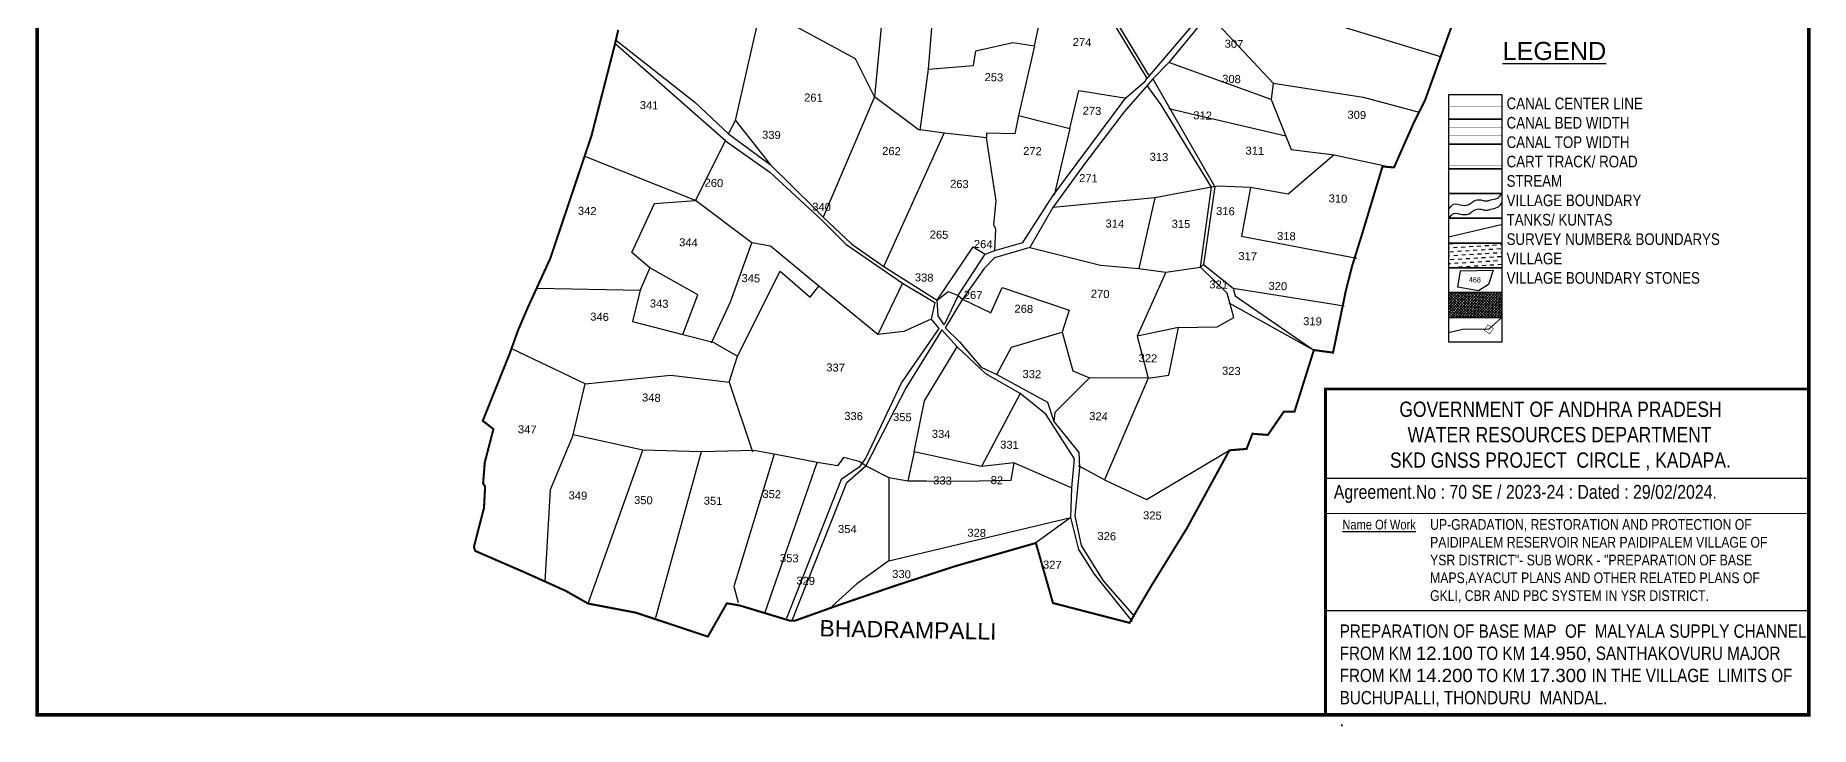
# Model space of a CAD drawing. Header units: inches. Extents: x 203385 to 231262, y 1613490 to 1620457.
# Drawn here: x 203385 to 206848, y 1614687 to 1616036 of the extents above; entities that cross this region are included whole.
import ezdxf
from ezdxf.enums import TextEntityAlignment as Align

# ---------------------------------------------------------------- set-up
doc = ezdxf.new("R2010")
doc.units = ezdxf.units.IN
doc.header["$LTSCALE"] = 15
doc.header["$MEASUREMENT"] = 0
doc.linetypes.add('ACAD_ISO02W100', pattern=[15, 12, -3])
doc.linetypes.add('HIDDEN2', pattern=[0.1875, 0.125, -0.0625])
for name, color, linetype in [('CANAL1', 7, 'Continuous'), ('FRAME 025', 7, 'Continuous'), ('PAPER SIZE', 5, 'Continuous'), ('PLOT NO', 7, 'Continuous'), ('PLOT NOS', 7, 'Continuous'), ('PLOTS', 7, 'Continuous'), ('TABLE', 7, 'Continuous'), ('tank', 4, 'Continuous'), ('TEXT', 1, 'Continuous'), ('TITLEBLOCK', 7, 'Continuous'), ('VILLAGE', 7, 'Continuous'), ('VILLAGE BOUNDARY', 5, 'Continuous'), ('VILLAGE BOUNDRY', 5, 'Continuous'), ('VILLAGE STONES', 240, 'Continuous')]:
    doc.layers.add(name, color=color, linetype=linetype)
doc.styles.add('A', font='arial.ttf')
doc.styles.add('ARIALN', font='ARIALN.TTF')
doc.styles.get("Standard").update_dxf_attribs({"font": 'arial.ttf'})

msp = doc.modelspace()

# ---------------------------------------------------------------- hatches: boundary and pattern name
at = {"layer": 'tank'}
h = msp.add_hatch(dxfattribs=at)
h.set_pattern_fill('DASH', color=256, scale=61.399378, angle=3.5405, style=0)
h.set_pattern_definition([(3.5405362, (-184615.173, 758030.056), (7.18631109, 8.13423605), [7.67492225, -7.67492225])])
h.paths.add_polyline_path([(206142.9, 1615630.7), (206246, 1615630.7), (206246, 1615582.3), (206142.9, 1615582.3)])
at = {"layer": 'VILLAGE', "linetype": 'Continuous'}
h = msp.add_hatch(dxfattribs=at)
h.set_pattern_fill('SACNCR', color=256, scale=41.239905, angle=1.5303, style=0)
h.set_pattern_definition([(46.53031993, (-184615.173, 758030.0563), (-2.805880153, 2.659860304), []), (46.53031993, (-184612.44, 758030.1293), (-2.805880153, 2.659860304), [0, -3.866241103])])
h.paths.add_polyline_path([(206142.9, 1615534), (206246, 1615534), (206246, 1615485.6), (206142.9, 1615485.6)])

# ---------------------------------------------------------------- linework, layer by layer
at = {"layer": 'CANAL1', "color": 1, "linetype": 'HIDDEN2', "ltscale": 100, "const_width": 0.505}
msp.add_lwpolyline([(206142.9, 1615896.6), (206246, 1615896.6)], dxfattribs=at)
at = {"layer": 'CANAL1', "color": 5, "ltscale": 100, "const_width": 0.505}
for points in [[(206246, 1615855.8), (206142.9, 1615855.8)], [(206246, 1615840.6), (206142.9, 1615840.6)]]:
    msp.add_lwpolyline(points, dxfattribs=at)
at = {"layer": 'CANAL1', "color": 1, "ltscale": 100, "const_width": 0.505}
for points in [[(206246, 1615817.6), (206142.9, 1615817.6)], [(206246, 1615782.2), (206142.9, 1615782.2)]]:
    msp.add_lwpolyline(points, dxfattribs=at)
at = {"layer": 'FRAME 025', "lineweight": -3}
for points, elevation in [([(205904.7, 1615172.1), (206847.9, 1615172.1)], 0.3), ([(205904.7, 1615102.8), (206846.5, 1615103.4)], 3.7), ([(205904.6, 1614913.9), (206847.6, 1614913.4)], 4.6)]:
    msp.add_lwpolyline(points, dxfattribs=dict(at, elevation=elevation))
at = {"layer": 'PAPER SIZE', "color": 5, "const_width": 5.62}
msp.add_lwpolyline([(206844.8, 1614710), (205901.8, 1614710), (205901.8, 1615345.8), (206844.8, 1615345.8)], close=True, dxfattribs=at)
at = {"layer": 'PLOT NO'}
for points in [[(206142.9, 1615920.7), (206246, 1615920.7), (206246, 1615872.4), (206142.9, 1615872.4)], [(206142.9, 1615872.4), (206246, 1615872.4), (206246, 1615824), (206142.9, 1615824)], [(206142.9, 1615824), (206246, 1615824), (206246, 1615775.7), (206142.9, 1615775.7)], [(206142.9, 1615775.7), (206246, 1615775.7), (206246, 1615727.4), (206142.9, 1615727.4)], [(206142.9, 1615727.4), (206246, 1615727.4), (206246, 1615679), (206142.9, 1615679)], [(206142.9, 1615679), (206246, 1615679), (206246, 1615630.7), (206142.9, 1615630.7)], [(206142.9, 1615630.7), (206246, 1615630.7), (206246, 1615582.3), (206142.9, 1615582.3)], [(206142.9, 1615582.3), (206246, 1615582.3), (206246, 1615534), (206142.9, 1615534)], [(206142.9, 1615534), (206246, 1615534), (206246, 1615485.6), (206142.9, 1615485.6)], [(206142.9, 1615485.6), (206246, 1615485.6), (206246, 1615437.3), (206142.9, 1615437.3)]]:
    msp.add_lwpolyline(points, close=True, dxfattribs=at)
msp.add_lwpolyline([(206160.1, 1615544.8), (206165.4, 1615576.6), (206229.1, 1615578.1), (206219.9, 1615550.1), (206200.7, 1615537.3), (206160.1, 1615544.8)], dxfattribs=at)
at = {"layer": 'PLOT NO', "color": 4}
for points in [[(206142.9, 1615697.4), (206152.3, 1615706.6), (206168.9, 1615704.6), (206185.1, 1615707.7), (206189.8, 1615711.6), (206200.7, 1615715.3), (206209.3, 1615713.9), (206217.8, 1615713), (206224.2, 1615715), (206237.6, 1615718.6), (206246, 1615727.4)], [(206142.9, 1615679.3), (206152.3, 1615688.4), (206168.9, 1615686.5), (206185.1, 1615689.6), (206189.8, 1615693.5), (206200.7, 1615697.2), (206209.3, 1615695.8), (206217.8, 1615694.9), (206224.2, 1615696.9), (206237.6, 1615700.5), (206246, 1615709.3)]]:
    msp.add_spline(points, degree=3, dxfattribs=at)
at = {"layer": 'PLOTS'}
for points in [[(205256.8, 1615616.2), (205311.4, 1615631.8), (205370.3, 1615723), (205512.5, 1615914.1), (205550.1, 1615946.8), (205553.6, 1615952.7), (205558.1, 1615956.3), (205694.6, 1616116.8), (205758.1, 1616194.3), (205843.8, 1616295.6), (205868.1, 1616360.9)], [(205127.2, 1615969.9), (205215.1, 1615977.4), (205219.7, 1616005.8), (205291.9, 1616022), (205333.9, 1616015.4), (205376.3, 1616212.5)], [(205395.9, 1616220.1), (205398.3, 1616208.1), (205529.8, 1615990.9), (205553.9, 1615951.1)], [(205557.1, 1615958.3), (205418.8, 1616188.4), (205400.6, 1616221)], [(205111, 1615850.4), (205127.2, 1615969.9), (205143.4, 1616171)], [(205044.4, 1616148.5), (205022.1, 1615915.8), (204921.6, 1615681.2)], [(204516.3, 1616028), (204573.9, 1615982.5), (204671.7, 1615905.9), (204737.1, 1615843.7), (204818.6, 1615784.1), (204905, 1615698.7), (204921.6, 1615681.2), (204977.6, 1615628.3), (205040, 1615585), (205144.1, 1615519.5), (205214.5, 1615623.1), (205237.7, 1615608.9), (205256.8, 1615616.2), (205259, 1615658.1), (205255, 1615666.6), (205259.1, 1615713.3), (205240.6, 1615836.3), (205158, 1615845.3), (205107.3, 1615852.6), (205022.1, 1615915.8), (204985.1, 1615990.4), (204800.7, 1616090)], [(204737.1, 1615843.7), (204750.9, 1615869.8), (204800.7, 1616090)], [(205707.2, 1616117.2), (205910.5, 1616060.4), (206128.3, 1615994.2)], [(205673.6, 1616077.6), (205596.4, 1615983.2), (205564.9, 1615951.1), (205554.1, 1615938.3), (205509.4, 1615886.8), (205432.4, 1615785.7), (205370.3, 1615700), (205324.9, 1615622.2), (205256, 1615602.2), (205235.9, 1615581.2), (205193.9, 1615521.1), (205160.1, 1615465.1), (205188.1, 1615438.2), (205230, 1615388.8), (205261, 1615374.2), (205289.6, 1615427.3), (205388.5, 1615457.1), (205409.1, 1615381.1), (205441.6, 1615367.4), (205374.1, 1615299.9), (205371.9, 1615282.4), (205420.8, 1615222), (205422, 1615193), (205413.2, 1615098.6), (205425.2, 1615040.4), (205468.5, 1614971.4), (205529.2, 1614901.9)], [(205673.6, 1616077.6), (205800.1, 1615942.6), (205975.2, 1615915.4), (206084.7, 1615886.4)], [(204584, 1615582.3), (204548.3, 1615612.4), (204593.1, 1615708), (204673, 1615713.7), (204731.4, 1615830), (204515.8, 1616019.4)], [(205333.9, 1616015.4), (205303, 1615879.8), (205296, 1615843.9), (205240.5, 1615845.2), (205240.6, 1615836.3)], [(205564.9, 1615951.1), (205685.8, 1615740.7), (205664.1, 1615588.6), (205657.9, 1615583.4)], [(205800.1, 1615942.6), (205795.9, 1615910.7), (205596.4, 1615983.2)], [(205303, 1615879.8), (205403.2, 1615854), (205421, 1615928.2), (205513.7, 1615913.5)], [(205324.9, 1615622.2), (205463.1, 1615587.8), (205538.1, 1615581), (205590.4, 1615574.2), (205657.9, 1615583.4), (205679.6, 1615739.8), (205581.2, 1615900.4), (205554.1, 1615938.3)], [(205824.4, 1615839.5), (205596.6, 1615892.9)], [(205795.9, 1615910.7), (205824.4, 1615839.5), (205834.7, 1615813.3), (205918.8, 1615802.8), (206017.5, 1615781.5)], [(204750.9, 1615869.8), (204818.6, 1615784.1)], [(205403.2, 1615854), (205372.3, 1615723.9)], [(204731.4, 1615830), (204817.9, 1615769.1), (204918.5, 1615675.9), (204965.8, 1615628.8), (205076.8, 1615552.6), (205139.7, 1615514.4), (205132.7, 1615482.1), (205079.1, 1615458.2), (205028.3, 1615452.4), (204913.2, 1615546.3)], [(205040, 1615585), (205158, 1615845.3)], [(204457.8, 1615356.1), (204624.5, 1615372.8), (204738.6, 1615359.3), (204754.6, 1615409.8), (204838.2, 1615575.9), (204896.7, 1615525), (204913.2, 1615546.3), (204819.3, 1615624.9), (204782.7, 1615631.3), (204673, 1615713.7), (204455.7, 1615800.5)], [(205918.8, 1615802.8), (205829.2, 1615726.4), (205755.8, 1615738.9), (205692, 1615741.6), (205679.6, 1615739.8), (205569.3, 1615719.3), (205370.3, 1615700)], [(205569.3, 1615719.3), (205538.1, 1615581)], [(205755.8, 1615738.9), (205738.1, 1615643.9), (205963, 1615601.5)], [(204704.3, 1615436.3), (204740.9, 1615516.2), (204782.7, 1615631.3)], [(205144.1, 1615519.5), (205165.7, 1615536), (205185.4, 1615528.2), (205237.7, 1615608.9)], [(204647.9, 1615452.4), (204677.6, 1615529.8), (204584, 1615582.3), (204565.1, 1615539)], [(205590.4, 1615574.2), (205534.5, 1615449.1), (205555.9, 1615366.9), (205441.6, 1615367.4)], [(205615, 1615466.2), (205690.3, 1615467), (205722.9, 1615485.5), (205710.3, 1615532.9), (205657.9, 1615583.4)], [(205664.1, 1615588.6), (205722.1, 1615542.5), (205725.6, 1615527.5), (205879.3, 1615422)], [(204363.8, 1615542.6), (204565.1, 1615539), (204550, 1615477.9), (204647.9, 1615452.4), (204707.5, 1615437.3), (204754.6, 1615409.8)], [(205076.8, 1615552.6), (205028.3, 1615452.4)], [(205185.4, 1615528.2), (205193.9, 1615521.1), (205249.3, 1615494.3), (205270.9, 1615544.1), (205401.7, 1615499.5), (205388.5, 1615457.1)], [(205722.1, 1615542.5), (205938.2, 1615508.1)], [(205185.4, 1615528.2), (205158.1, 1615471.2), (205146.3, 1615489), (205144.1, 1615519.5)], [(205713.6, 1615514), (205879.3, 1615422)], [(205132.7, 1615482.1), (205147.8, 1615464), (205074.7, 1615358.7), (205005.1, 1615211.5), (204992, 1615193.5), (204956.8, 1615169.1), (204849.6, 1614896.6)], [(205555.9, 1615366.9), (205596.5, 1615373), (205615, 1615466.2), (205534.5, 1615449.1)], [(205525.4, 1614892), (205451.4, 1614984.4), (205420.8, 1615032.8), (205405.4, 1615095), (205406.8, 1615153.3), (205412.3, 1615209.7), (205356.4, 1615296.7), (205306, 1615336.8), (205239.2, 1615375.7), (205183.6, 1615428.5), (205153.3, 1615461.4), (205083.9, 1615349.1), (205005.4, 1615195.8), (204992.3, 1615204.3), (204961.7, 1615212.5), (204949.6, 1615196), (204910.4, 1615202.2), (204826.3, 1615218.9), (204786.6, 1615226.1), (204684.1, 1615223.6), (204569.9, 1615226.3), (204434.3, 1615256.4), (204457.8, 1615356.1), (204312.9, 1615424.7)], [(205099.4, 1615223.6), (205119.3, 1615322.5), (205183.6, 1615428.5)], [(205261, 1615374.2), (205359.7, 1615319.9), (205371.9, 1615282.4)], [(205555.9, 1615366.9), (205471, 1615168.8), (205420.3, 1615196.1)], [(204738.6, 1615359.3), (204783.7, 1615223.6)], [(205306, 1615336.8), (205230.6, 1615194.8)], [(204434.3, 1615256.4), (204389.1, 1615148.9), (204378.9, 1614970.2)], [(204463.1, 1614927.2), (204569.9, 1615226.3)], [(204684.1, 1615223.6), (204593.2, 1614894.6)], [(205050.3, 1615173.5), (205087, 1615166.4), (205123.4, 1615166.8), (205194.8, 1615166), (205288.5, 1615167.8), (205294.4, 1615201.9), (205230.6, 1615194.8), (205099.4, 1615223.6), (205087, 1615166.4)], [(205471, 1615168.8), (205552.5, 1615130.2), (205714.5, 1615226.3)], [(204826.3, 1615218.9), (204747.8, 1614960.2), (204756.1, 1614929.3)], [(204808.1, 1614908.6), (204910.4, 1615202.2)], [(204860.5, 1614892.8), (204968.2, 1615163.3), (205005.4, 1615195.8), (205050.3, 1615173.5), (205050.3, 1615010.3), (204987.3, 1614965.8), (204938.9, 1614921.5)], [(205294.4, 1615201.9), (205406.8, 1615153.3)], [(205050.3, 1615010.3), (205405.4, 1615095), (205336.9, 1615045.4)]]:
    msp.add_lwpolyline(points, dxfattribs=at)
at = {"layer": 'VILLAGE BOUNDARY', "const_width": 4}
msp.add_lwpolyline([(206154.3, 1616071), (206116.7, 1615966.5), (206096.1, 1615909.2), (206073.3, 1615863.6), (206035.7, 1615778.4), (206013.2, 1615780.1), (205973.4, 1615648.5), (205953.8, 1615585.4), (205941.7, 1615537.9), (205916.7, 1615416.9), (205879.3, 1615422), (205841.4, 1615301.4), (205820.5, 1615301.4), (205789.5, 1615256.3), (205759.5, 1615258.6), (205748, 1615229), (205714.5, 1615226.3), (205631.4, 1615074), (205562.8, 1614962.8), (205519.7, 1614889.5), (205370.2, 1614928.2), (205336.9, 1615045.4), (205178.8, 1614999.9), (205062.6, 1614962), (204948.4, 1614922.9), (204866.4, 1614893.6), (204857.4, 1614893.6), (204758.8, 1614923.5), (204733.9, 1614927.7), (204696.9, 1614862.7), (204556.3, 1614909.4), (204463.1, 1614927.2), (204419.9, 1614951.8), (204338, 1614988.7), (204242.9, 1615029.9), (204240.5, 1615037.9), (204260.1, 1615114.1), (204262.3, 1615155.6), (204258.4, 1615161.4), (204261.6, 1615202.5), (204278.5, 1615267.7), (204257.7, 1615283.8), (204310.3, 1615415.1), (204326.7, 1615460.8), (204346.8, 1615507.6), (204389.2, 1615600.1), (204469.7, 1615839.8), (204515.8, 1616019.4), (204522, 1616046.7)], dxfattribs=at)
at = {"layer": 'VILLAGE BOUNDRY', "const_width": 7}
msp.add_lwpolyline([(203388.5, 1620056.6), (206844.8, 1620056.6), (206844.8, 1614710), (203388.5, 1614710)], close=True, dxfattribs=at)
at = {"layer": 'VILLAGE BOUNDRY', "linetype": 'ACAD_ISO02W100', "ltscale": 2, "const_width": 2.02}
for points in [[(206142.9, 1615642.7), (206246, 1615666.9)], [(206142.9, 1615456.1), (206171.4, 1615462.8), (206220.7, 1615462.8), (206246, 1615485.6)]]:
    msp.add_lwpolyline(points, dxfattribs=at)
at = {"layer": 'VILLAGE STONES', "const_width": 1.03}
msp.add_lwpolyline([(206211.7, 1615460.4), (206218.7, 1615471.2), (206229.5, 1615464.2), (206222.5, 1615453.4)], close=True, dxfattribs=at)

# ---------------------------------------------------------------- texts
at = {"layer": 'PLOT NO'}
msp.add_text('468', height=10.11, rotation=358.6877, dxfattribs=at).set_placement((206193.4, 1615559), align=Align.MIDDLE_CENTER)
at = {"layer": 'PLOT NOS'}
for s, p in [('274', (205426.9, 1616022.8)), ('307', (205723.4, 1616019.5)), ('253', (205255, 1615954.3)), ('308', (205718.6, 1615950.9)), ('261', (204902.8, 1615914.5)), ('341', (204582.3, 1615899.7)), ('273', (205446.4, 1615888.8)), ('312', (205662.1, 1615879.8)), ('309', (205963, 1615880.9)), ('339', (204820.9, 1615841.8)), ('262', (205055.1, 1615810.3)), ('272', (205330.1, 1615810.3)), ('311', (205764.1, 1615810.8)), ('313', (205577.1, 1615798.8)), ('260', (204708.7, 1615748.1)), ('263', (205187.6, 1615746.1)), ('271', (205439.5, 1615757.2)), ('340', (204918.8, 1615701.3)), ('310', (205926.3, 1615717.6)), ('342', (204461.5, 1615693.4)), ('314', (205491, 1615668.5)), ('315', (205620, 1615668.1)), ('316', (205706.8, 1615693.1)), ('344', (204659, 1615631.9)), ('265', (205147.9, 1615647.1)), ('318', (205825.7, 1615644.3)), ('264', (205234.2, 1615628.6)), ('317', (205750.2, 1615605.1)), ('345', (204780.7, 1615562)), ('338', (205119, 1615563.4)), ('267', (205214.4, 1615529.4)), ('270', (205462.4, 1615531.6)), ('321', (205693.5, 1615549.8)), ('320', (205809.1, 1615546.8)), ('343', (204601.9, 1615512.5)), ('268', (205313.3, 1615502.4)), ('346', (204485.6, 1615486.9)), ('319', (205876.6, 1615478.1)), ('322', (205555.5, 1615406)), ('337', (204946.2, 1615387.7)), ('332', (205329.1, 1615375)), ('323', (205718.3, 1615381.2)), ('348', (204586.7, 1615329)), ('336', (204981.3, 1615293.1)), ('355', (205076.4, 1615291)), ('324', (205459.1, 1615292.7)), ('347', (204344.5, 1615267)), ('334', (205152.1, 1615258.1)), ('331', (205285.4, 1615237)), ('333', (205154.8, 1615167.4)), ('82', (205260.8, 1615167.9)), ('349', (204443.4, 1615138.1)), ('350', (204571.1, 1615129)), ('351', (204707.1, 1615127.7)), ('352', (204821.5, 1615140.9)), ('325', (205564.2, 1615099.1)), ('354', (204969, 1615072.5)), ('328', (205221.3, 1615065.2)), ('326', (205475.2, 1615058.8)), ('353', (204855.8, 1615015.7)), ('330', (205074.8, 1614984.7)), ('327', (205369, 1615002.9)), ('329', (204887.8, 1614971.6))]:
    msp.add_text(s, height=15.62, rotation=358.5056, dxfattribs=at).set_placement(p, align=Align.MIDDLE_CENTER)
at = {"layer": 'TABLE', "extrusion": (0.000201441, 0.004807, 0.999988), "style": 'A'}
msp.add_text('%%ULEGEND', height=35.23, rotation=359.9999, dxfattribs=at).set_placement((206348.6, 1615986.8, 7809.4), align=Align.MIDDLE)
at = {"layer": 'TEXT', "insert": (204915.1, 1614895.2), "char_height": 32, "width": 236.261, "attachment_point": 1, "rotation": 358.894}
msp.add_mtext('  BHADRAMPALLI', dxfattribs=at)
at = {"layer": 'TITLEBLOCK', "extrusion": (0.000201441, 0.004807, 0.999988), "style": 'ARIALN'}
msp.add_text('%%UName Of Work', height=18.913, rotation=359.9999, dxfattribs=at).set_placement((205934.9, 1615053, 7806.1))
at = {"layer": 'TITLEBLOCK', "extrusion": (0.000201441, 0.004807, 0.999988), "attachment_point": 1, "text_direction": (1, -1e-06, -0.000201), "style": 'ARIALN'}
for s, insert, char_height, width in [('CANAL CENTER LINE \\PCANAL BED WIDTH {\\H1.52882x; }\\PCANAL TOP WIDTH {\\H1.35255x; }\\PCART TRACK/ ROAD{\\H1.4113x; }\\PSTREAM {\\H1.39172x; }\\PVILLAGE BOUNDARY{\\H1.39825x; }\\PTANKS/ KUNTAS{\\H1.39607x; }\\PSURVEY NUMBER& BOUNDARYS{\\H1.3968x; }\\PVILLAGE{\\H1.39655x; }\\PVILLAGE BOUNDARY STONES{\\H1.39664x; }', (206255.3, 1615914.7), 22.706, 476.056), ('\\pi34.18019;GOVERNMENT OF ANDHRA PRADESH  \\P\\pi50.37781;WATER RESOURCES DEPARTMENT      \\P\\pi15.97184;SKD GNSS PROJECT  CIRCLE , KADAPA.', (206011.8, 1615321.3, -4.3), 29.775, 692.705), ('Agreement.No : 70 SE / 2023-24 : Dated : 29/02/2024.', (205918.2, 1615158.6, -1.2), 27.045, 872.986), ('UP-GRADATION, RESTORATION AND PROTECTION OF PAIDIPALEM RESERVOIR NEAR PAIDIPALEM VILLAGE OF YSR DISTRICT"- SUB WORK - "PREPARATION OF BASE MAPS,AYACUT PLANS AND OTHER RELATED PLANS OF GKLI, CBR AND PBC SYSTEM IN YSR DISTRICT.', (206106.1, 1615091.9, -0.7), 20.804, 671.528), ('PREPARATION OF BASE MAP  OF  {\\C1;MALYALA SUPPLY CHANNEL \\C0;FROM\\C1; \\C0;KM \\fArial|b0|i0|c0|p34;12.100\\fArial Narrow|b0|i0|c0|p34; TO KM \\fArial|b0|i0|c0|p34;14.950,\\fArial Narrow|b0|i0|c0|p34;\\C1; SANTHAKOVURU MAJOR  \\C0;FROM\\C1; \\C0;KM \\fArial|b0|i0|c0|p34;14.200\\fArial Narrow|b0|i0|c0|p34; TO KM \\fArial|b0|i0|c0|p34;17.300 }IN THE VILLAGE  LIMITS OF {\\C1;BUCHUPALLI, THONDURU } MANDAL.\\P.', (205929.6, 1614886.4, -3.3), 25.9715, 917.324)]:
    msp.add_mtext(s, dxfattribs=dict(at, insert=insert, char_height=char_height, width=width))

doc.saveas('drawing.dxf')
